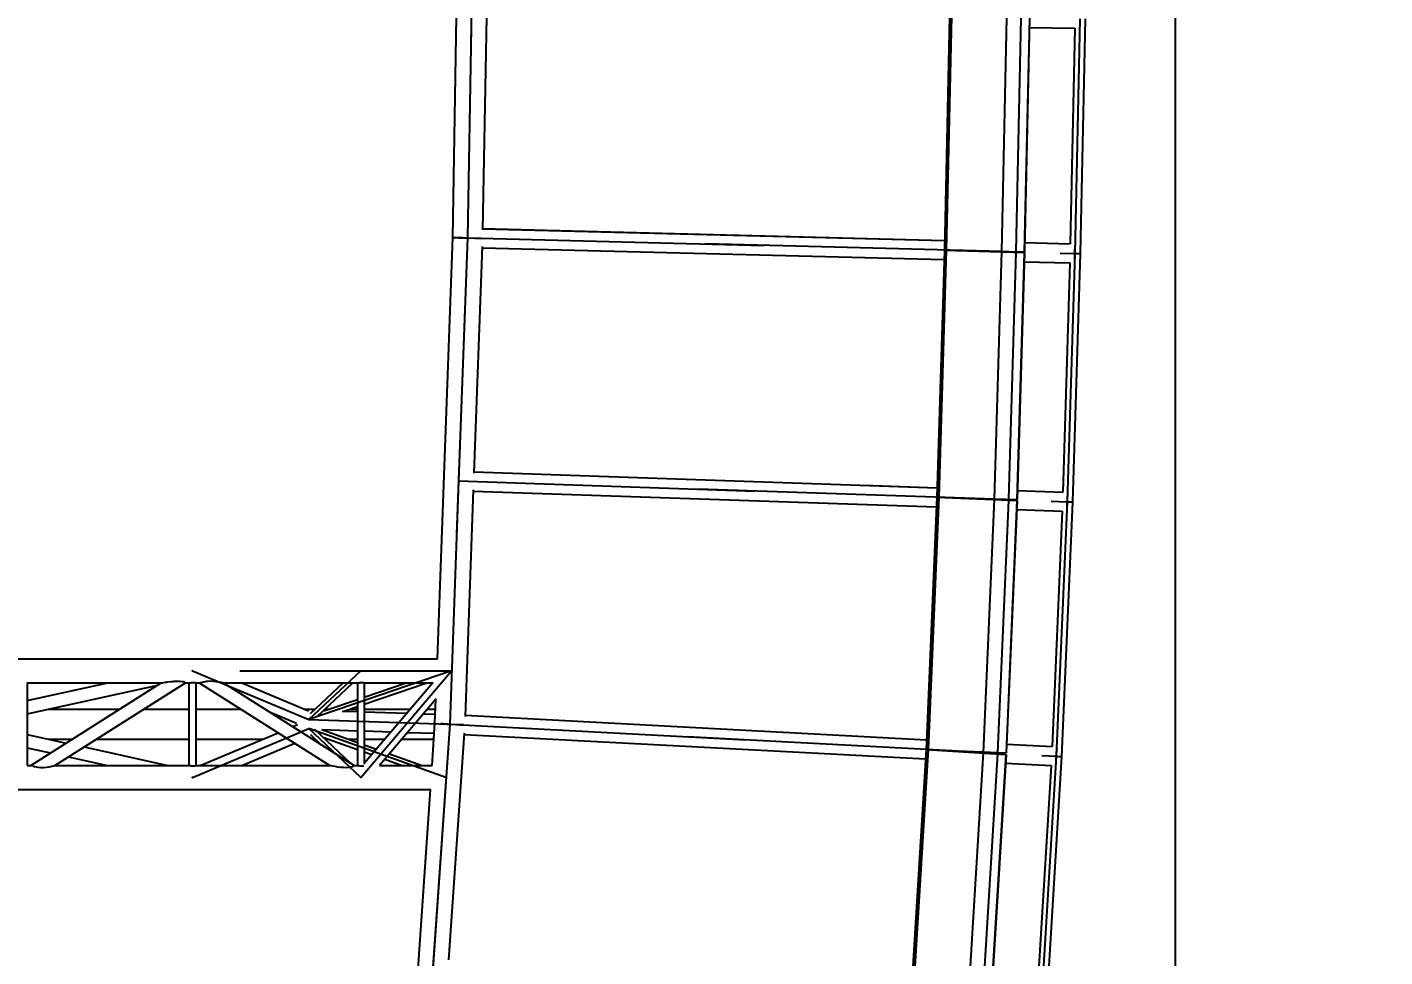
# Model space of a CAD drawing. Header units: millimetres. Extents: x 150209.93 to 150215.05, y 136675.65 to 136679.93.
# Drawn here: x 150214.5959 to 150215.0539, y 136677.3883 to 136677.7019 of the extents above; entities that cross this region are included whole.
import ezdxf

# ---------------------------------------------------------------- set-up
doc = ezdxf.new("R2010")
doc.units = ezdxf.units.MM
doc.header["$LTSCALE"] = 0.25
doc.linetypes.add('CENTER', pattern=[50.8, 31.75, -6.35, 6.35, -6.35])
doc.linetypes.add('XKITLINE00', pattern=[0])
doc.styles.add('ROMANS', font='romans.shx')
doc.dimstyles.new('MD300', dxfattribs={"dimtxt": 2.5, "dimasz": 2.5, "dimexe": 1, "dimexo": 1, "dimgap": 0.5, "dimtad": 1, "dimdec": 1, "dimlfac": 50, "dimrnd": 0.5, "dimdsep": 46, "dimtxsty": 'ROMANS', "dimcen": 1, "dimclrd": 146, "dimclre": 146, "dimclrt": 30, "dimadec": 1, "dimazin": 2, "dimtfac": 1, "dimtdec": 1, "dimtmove": 0, "dimatfit": 1, "dimfxl": 1, "dimtolj": 1, "dimtzin": 0, "dimlwd": -1, "dimlwe": -1, "dimarcsym": 0})

# ---------------------------------------------------------------- blocks, each defined once
blk = doc.blocks.new('çatıı')
at = {"color": 8, "linetype": 'CENTER'}
for p, q in [((29093.6, 10820.3), (29079.2, 10000.3)), ((29093.6, 10820.3), (29079.2, 10000.3)), ((29086, 10387.8), (29079.2, 10000.3)), ((29886.8, 9979.6), (29895.3, 10373.6)), ((29980.4, 9977.2), (29988.9, 10371.9)), ((30103.9, 9974), (30112.4, 10369.8)), ((29079.2, 10000.3), (29049.3, 9180.3)), ((29079.2, 10000.3), (29049.3, 9180.3)), ((29079.2, 10000.3), (29064.3, 9590.3)), ((29079.2, 10000.3), (30103.9, 9974)), ((29980.4, 9977.2), (29079.2, 10000.2)), ((29874.4, 9563.1), (29886.8, 9979.6)), ((29967.9, 9559.4), (29980.4, 9977.2)), ((30091.3, 9555.1), (30103.9, 9974)), ((29064.3, 9590.3), (29049.3, 9180.3)), ((29967.9, 9559.4), (29064.3, 9590.3)), ((29064.3, 9590.3), (30091.3, 9555.1)), ((29856.1, 9137.4), (29874.4, 9563.1)), ((29949.5, 9132.6), (29967.9, 9559.4)), ((30072.9, 9126.1), (30091.3, 9555.1)), ((27695.3, 9270.3), (29052.6, 9270.3)), ((28615.3, 9270.3), (28811.7, 9187.8)), ((29052.6, 9270.3), (28811.7, 9187.8)), ((28899.5, 9270.3), (28811.7, 9187.8)), ((28899.5, 9090.3), (29052.6, 9270.3)), ((28811.7, 9187.8), (29047.8, 9180.3)), ((28615.3, 9090.3), (28811.7, 9172.8)), ((29043, 9090.3), (28811.7, 9172.8)), ((28899.5, 9090.3), (28811.7, 9172.8)), ((29049.3, 9180.3), (28992.7, 8360.3)), ((29049.3, 9180.3), (28992.7, 8360.3)), ((29049.3, 9180.3), (29020.6, 8770.3)), ((29949.5, 9132.6), (29049.3, 9180.3)), ((29049.3, 9180.3), (30072.9, 9126.1)), ((29830, 8713.7), (29856.1, 9137.4)), ((29923.4, 8707.2), (29949.5, 9132.6)), ((30046.6, 8698.5), (30072.9, 9126.1))]:
    blk.add_line(p, q, dxfattribs=at)
at = {"color": 8, "linetype": 'XKITLINE00'}
for p, q in [((29066.3, 10710), (29053.8, 10000.7)), ((29111.2, 10373.2), (29104.8, 10013.8)), ((29892, 10373.7), (29883.5, 9979.7)), ((29892.1, 10373.6), (29883.6, 9979.7)), ((29895.3, 10373.6), (29886.8, 9979.6)), ((30012.6, 10371.1), (30004.1, 9977.1)), ((30026.9, 10370.8), (30018.4, 9976.7)), ((30027.4, 10370.7), (30018.9, 9976.7)), ((30027.1, 10355.1), (30103.7, 10353.8)), ((30103.7, 10353.8), (30095.8, 9990.3)), ((30120.8, 10369.6), (30112.3, 9973.8)), ((29104.9, 10015.8), (29883.8, 9995.8)), ((29104.9, 10015.7), (29883.8, 9995.8)), ((29053.8, 10001.2), (29027.9, 9290.6)), ((29053.8, 10001.2), (29054.1, 10001.2)), ((29053.8, 10000.7), (29054.1, 10000.7)), ((29054.1, 10001.2), (29055.1, 10001.2)), ((29054.1, 10000.7), (29055, 10000.7)), ((29055, 10000.7), (29056.6, 10000.7)), ((29055.1, 10001.2), (29056.6, 10001.1)), ((29056.6, 10001.1), (29058.7, 10001)), ((29056.6, 10000.7), (29058.7, 10000.6)), ((29058.7, 10001), (29061.2, 10000.9)), ((29058.7, 10000.6), (29061.2, 10000.6)), ((29061.2, 10000.6), (29064.3, 10000.5)), ((29061.3, 10000.9), (29064.3, 10000.8)), ((29064.3, 10000.8), (29067.7, 10000.7)), ((29064.3, 10000.5), (29067.7, 10000.5)), ((29067.7, 10000.7), (29071.4, 10000.6)), ((29067.7, 10000.5), (29071.4, 10000.4)), ((29071.4, 10000.6), (29079.2, 10000.3)), ((29071.4, 10000.4), (29075.2, 10000.3)), ((29075.2, 10000.3), (29079.2, 10000.3)), ((29079.2, 10000.3), (29102.6, 9999.4)), ((29079.2, 10000.3), (29102.7, 9999.9)), ((29083.9, 10000.2), (29083.9, 10000.1)), ((29083.9, 10000.1), (29083.9, 10000.1)), ((29084, 10000.2), (29084, 10000.1)), ((29084, 10000.1), (29084, 10000.1)), ((29104.1, 9985.4), (29090.2, 9603.6)), ((29104, 9983.4), (29883, 9963.5)), ((30019.2, 9992.3), (30095.8, 9990.4)), ((30103.4, 9985.4), (30103.3, 9983)), ((30103.5, 9985), (30103.3, 9982.7)), ((30103.6, 9987.4), (30103.4, 9985.4)), ((30103.7, 9987), (30103.5, 9985)), ((30103.7, 9987.8), (30103.6, 9987.4)), ((30103.7, 9987.1), (30103.7, 9987)), ((29883.5, 9979.7), (29871, 9563.2)), ((29883.6, 9979.7), (29871.1, 9563.2)), ((29886.8, 9979.6), (29874.4, 9563.1)), ((29883.5, 9979.7), (30018.9, 9975.6)), ((29883.5, 9979.7), (30018.9, 9976.7)), ((29883.6, 9979.7), (29883.6, 9979.7)), ((29883.6, 9979.7), (29883.6, 9979.7)), ((30004, 9976.1), (29991.6, 9559.5)), ((30018.4, 9975.7), (30005.9, 9559.1)), ((30018.9, 9975.6), (30006.4, 9559.1)), ((30112.3, 9973.7), (30099.7, 9554.9)), ((30102.9, 9974), (30102.8, 9970.9)), ((30102.9, 9974), (30102.8, 9971)), ((30102.8, 9971), (30102.8, 9968.1)), ((30102.8, 9970.9), (30102.8, 9967.8)), ((30102.8, 9968.1), (30102.8, 9965.4)), ((30102.8, 9967.8), (30102.8, 9965.1)), ((30102.8, 9965.4), (30102.9, 9963)), ((30102.8, 9965.1), (30102.9, 9962.6)), ((30103, 9977.2), (30102.9, 9974)), ((30103, 9977.1), (30102.9, 9974)), ((30102.9, 9974), (30112.3, 9973.7)), ((30102.9, 9974), (30111.1, 9973.8)), ((30102.9, 9963), (30103, 9961)), ((30102.9, 9962.6), (30103, 9960.6)), ((30103.1, 9980.2), (30103, 9977.2)), ((30103.1, 9980), (30103, 9977.1)), ((30103, 9961), (30103, 9960.9)), ((30103, 9960.6), (30103, 9960.3)), ((30103.3, 9983), (30103.1, 9980.2)), ((30103.3, 9982.7), (30103.1, 9980)), ((30104.8, 9974), (30104.8, 9974)), ((30104.8, 9974), (30104.8, 9974)), ((30104.9, 9974), (30104.9, 9974)), ((30104.9, 9974), (30104.9, 9974)), ((30105.9, 9974), (30106, 9974)), ((30107.9, 9973.9), (30108.1, 9973.9)), ((30110.8, 9973.9), (30112, 9973.8)), ((30111.6, 9973.8), (30111.9, 9973.8)), ((30112, 9973.8), (30112.3, 9973.8)), ((30018.4, 9960), (30095, 9958.1)), ((30095, 9958.1), (30083.4, 9571.5)), ((29090.2, 9605.6), (29871.5, 9578.8)), ((29089.1, 9575.3), (29075.2, 9193.1)), ((29089, 9573.3), (29870.3, 9546.5)), ((29089, 9573.3), (29753.4, 9550.5)), ((29747.7, 9583.1), (29871.5, 9578.8)), ((30006.9, 9574.2), (30083.4, 9571.6)), ((29871, 9563.2), (29852.7, 9137.6)), ((29871.1, 9563.2), (29852.8, 9137.6)), ((29874.4, 9563.1), (29856.1, 9137.4)), ((29871, 9563.2), (30006.4, 9557.4)), ((29871, 9563.2), (30006.4, 9559.1)), ((29871.1, 9563.2), (29871.1, 9563.2)), ((29871.1, 9563.2), (29871.1, 9563.2)), ((29991.5, 9558), (29973.2, 9132.4)), ((30005.9, 9557.4), (29987.6, 9131.7)), ((30006.4, 9557.4), (29988, 9131.7)), ((30099.7, 9554.8), (30081.3, 9125.7)), ((30090.3, 9555.2), (30090.2, 9552)), ((30090.3, 9552.1), (30090.2, 9549.2)), ((30090.2, 9552), (30090.2, 9549)), ((30090.2, 9549.2), (30090.2, 9546.5)), ((30090.2, 9549), (30090.2, 9546.2)), ((30090.4, 9558.3), (30090.3, 9555.2)), ((30090.4, 9555.2), (30090.3, 9552.1)), ((30090.6, 9561.4), (30090.4, 9558.3)), ((30090.5, 9558.2), (30090.4, 9555.2)), ((30090.4, 9555.2), (30099.7, 9554.8)), ((30090.4, 9555.2), (30095.5, 9555)), ((30090.6, 9561.1), (30090.5, 9558.2)), ((30090.8, 9564.1), (30090.6, 9561.4)), ((30090.8, 9563.8), (30090.6, 9561.1)), ((30091, 9566.6), (30090.8, 9564.1)), ((30091, 9566.2), (30090.8, 9563.8)), ((30091.2, 9568.6), (30091, 9566.6)), ((30091.2, 9568.1), (30091, 9566.2)), ((30091.3, 9568.9), (30091.2, 9568.6)), ((30091.3, 9568.3), (30091.2, 9568.1)), ((30092.3, 9555.1), (30092.3, 9555.1)), ((30092.3, 9555.1), (30092.3, 9555.1)), ((30092.3, 9555.1), (30092.3, 9555.1)), ((30092.3, 9555.1), (30092.3, 9555.1)), ((30093.4, 9555.1), (30093.5, 9555.1)), ((30095.3, 9555), (30097.3, 9555)), ((30095.3, 9555), (30095.5, 9555)), ((30097, 9555), (30098.6, 9554.9)), ((30097, 9555), (30097.3, 9555)), ((30098.3, 9554.9), (30099.4, 9554.9)), ((30098.3, 9554.9), (30098.6, 9554.9)), ((30099.1, 9554.9), (30099.3, 9554.9)), ((30099.4, 9554.9), (30099.7, 9554.9)), ((30005.7, 9541.9), (30082.2, 9539.3)), ((30082.2, 9539.3), (30065.2, 9142.6)), ((30090.2, 9546.5), (30090.3, 9544.1)), ((30090.2, 9546.2), (30090.2, 9543.8)), ((30090.2, 9543.8), (30090.3, 9541.7)), ((30090.3, 9544.1), (30090.3, 9542.2)), ((30090.3, 9542.2), (30090.4, 9542)), ((30090.3, 9541.7), (30090.3, 9541.4)), ((27695.3, 9290.6), (29028.8, 9290.6)), ((28566, 9250.2), (28569.6, 9250.8)), ((28569.6, 9250.8), (28571.5, 9251)), ((28571.5, 9251), (28574.2, 9251.4)), ((28574.2, 9251.4), (28579.3, 9252.1)), ((28579.3, 9252.1), (28583.1, 9252.4)), ((28583.1, 9252.4), (28584.5, 9252.6)), ((28584.5, 9252.6), (28589.6, 9252.9)), ((28589.6, 9252.9), (28594, 9252.8)), ((28594, 9252.8), (28597.5, 9252.4)), ((28597.5, 9252.4), (28600.4, 9251.9)), ((28600.4, 9251.9), (28602.2, 9251.2)), ((28602.2, 9251.2), (28602.4, 9251)), ((28602.4, 9251), (28603.4, 9250.6)), ((28603.4, 9250.6), (28603.6, 9250.1)), ((28612, 9250.1), (28613.6, 9250.4)), ((28613.6, 9250.4), (28615.3, 9250.6)), ((28615.3, 9250.6), (28617.1, 9250.7)), ((28617.1, 9250.7), (28618.7, 9250.6)), ((28618.7, 9250.6), (28619.9, 9250.4)), ((28619.9, 9250.4), (28620.5, 9250.1)), ((28628.9, 9250.1), (28629.6, 9250.5)), ((28629.6, 9250.5), (28631.7, 9251)), ((28631.7, 9251), (28631.8, 9251)), ((28631.8, 9251), (28634.2, 9251.8)), ((28634.2, 9251.8), (28637.5, 9252.3)), ((28637.5, 9252.3), (28638.9, 9252.5)), ((28638.9, 9252.5), (28641.2, 9252.8)), ((28641.2, 9252.8), (28645.5, 9253)), ((28645.5, 9253), (28650.3, 9252.8)), ((28650.3, 9252.8), (28652.9, 9252.5)), ((28652.9, 9252.5), (28655.1, 9252.3)), ((28655.1, 9252.3), (28659.6, 9251.7)), ((28659.6, 9251.7), (28663, 9251)), ((28663, 9251), (28663.5, 9250.9)), ((28663.5, 9250.9), (28666.2, 9250.4)), ((28666.2, 9250.4), (28667, 9250.1)), ((28896.1, 9250.1), (28897.7, 9250.4)), ((28897.7, 9250.4), (28899.5, 9250.6)), ((28899.5, 9250.6), (28901.2, 9250.7)), ((28901.2, 9250.7), (28902.8, 9250.6)), ((28902.8, 9250.6), (28904.1, 9250.4)), ((28904.1, 9250.4), (28904.7, 9250.1)), ((28336.6, 9250.1), (28336.9, 9250)), ((28336.9, 9250), (28563.7, 9250)), ((28336.9, 9220.1), (28472.5, 9250)), ((28336.9, 9250), (28336.9, 9110.5)), ((28336.9, 9197.7), (28557, 9246.2)), ((28342.9, 9110.6), (28562.9, 9250)), ((28383.6, 9110.6), (28603.6, 9249.9)), ((28562.9, 9250), (28563, 9249.9)), ((28563, 9249.9), (28563.8, 9250)), ((28563.8, 9250), (28565.5, 9250.1)), ((28565.5, 9250.1), (28566, 9250.2)), ((28603.7, 9250.1), (28603.6, 9249.9)), ((28603.6, 9250.1), (28603.7, 9250.1)), ((28603.6, 9250), (28610.4, 9250)), ((28609.6, 9250), (28609.6, 9110.6)), ((28609.7, 9250), (28609.9, 9249.9)), ((28609.9, 9249.9), (28610.7, 9250)), ((28609.9, 9249.9), (28609.9, 9249.9)), ((28610.1, 9250), (28610.2, 9249.9)), ((28610.7, 9250), (28612, 9250.1)), ((28620.5, 9250.1), (28620.7, 9250.1)), ((28620.7, 9250.1), (28621, 9250)), ((28621, 9250), (28627.7, 9250)), ((28621, 9250), (28621, 9110.5)), ((28627, 9250), (28847, 9110.6)), ((28627.1, 9250), (28627.3, 9249.9)), ((28627.3, 9249.9), (28628.1, 9250.1)), ((28628.1, 9250.1), (28628.9, 9250.1)), ((28667, 9250.1), (28667.7, 9250)), ((28667.7, 9250), (28888, 9110.4)), ((28667.8, 9250), (28894.6, 9250)), ((28698.9, 9250), (28811.1, 9202.8)), ((28814.4, 9198.1), (28869.6, 9250)), ((28825.8, 9193.3), (28886.1, 9250)), ((28893.8, 9250), (28893.8, 9110.6)), ((28893.9, 9250), (28894, 9249.9)), ((28894, 9249.9), (28894.1, 9249.9)), ((28894.1, 9249.9), (28894.9, 9250)), ((28894.3, 9250), (28894.3, 9249.9)), ((28894.9, 9250), (28896.1, 9250.1)), ((28904.7, 9250.1), (28904.9, 9250.1)), ((28904.9, 9250.1), (28905.2, 9250)), ((28905.2, 9250), (29021.4, 9250)), ((28905.2, 9213.8), (29010.8, 9250)), ((28905.2, 9225.8), (28975.8, 9250)), ((29021, 9250), (28905.2, 9113.8)), ((28905.2, 9250), (28905.2, 9112.8)), ((28373, 9205.7), (28492.9, 9205.7)), ((28533.7, 9205.7), (28609.6, 9205.7)), ((28621, 9205.7), (28696.9, 9205.7)), ((28804.3, 9205.7), (28822.6, 9205.7)), ((28838.7, 9203), (28893.8, 9221.9)), ((28839, 9205.7), (28846.5, 9205.7)), ((28870.7, 9202), (28893.8, 9209.9)), ((28881.4, 9205.7), (28893.8, 9205.7)), ((28905.2, 9205.7), (28983.3, 9205.7)), ((29026.7, 9223), (28930.9, 9110.4)), ((29011.9, 9205.7), (29024.8, 9205.7)), ((29025.4, 9221.5), (29023.9, 9181.6)), ((28745.3, 9200.9), (28790.8, 9181.8)), ((28817.5, 9203.7), (28820.4, 9203.6)), ((28836.2, 9203.1), (28838.8, 9203)), ((28867.8, 9202.1), (28893.8, 9201.3)), ((28905.2, 9200.9), (28977.3, 9198.6)), ((29005.2, 9197.7), (29024.5, 9197.1)), ((29075.3, 9195.1), (29853.4, 9153.9)), ((29075.3, 9195.1), (29853.4, 9153.9)), ((28336.9, 9162.9), (28402.5, 9148.4)), ((28628.6, 9110.6), (28759.9, 9165.8)), ((28784.5, 9176.1), (28792.5, 9179.4)), ((28814.3, 9162.6), (28832, 9145.9)), ((28821.1, 9171.7), (28882.6, 9113.9)), ((28833.5, 9171), (28893.8, 9149.5)), ((28833.6, 9171), (28893.8, 9169.1)), ((28905.2, 9168.7), (28950.6, 9167.3)), ((28978.5, 9166.4), (29022.8, 9165)), ((29023.9, 9181.6), (29019, 9110.6)), ((29034.4, 9181.3), (29037.8, 9181.1)), ((29034.4, 9180.8), (29037.8, 9180.7)), ((29037.8, 9181.1), (29041.5, 9180.8)), ((29037.8, 9180.7), (29041.5, 9180.6)), ((29041.5, 9180.8), (29045.3, 9180.5)), ((29041.5, 9180.6), (29045.3, 9180.4)), ((29045.3, 9180.5), (29072.7, 9178.7)), ((29045.3, 9180.4), (29072.7, 9179.4)), ((29073.7, 9164.8), (29047.3, 8782.6)), ((29054, 9180.1), (29054, 9180)), ((29054.1, 9180.1), (29054.1, 9179.9)), ((29073.6, 9162.8), (29851.7, 9121.6)), ((28336.9, 9140.5), (28376.3, 9131.8)), ((28373.1, 9154.9), (28412.8, 9154.9)), ((28432.8, 9141.7), (28574.1, 9110.6)), ((28453.5, 9154.9), (28609.6, 9154.9)), ((28621, 9154.9), (28734, 9154.9)), ((28698.7, 9110.6), (28787.9, 9148)), ((28817.9, 9154.9), (28822.6, 9154.9)), ((28835.3, 9158.3), (28893.8, 9137.5)), ((28839, 9154.9), (28845, 9154.9)), ((28878.7, 9154.9), (28893.8, 9154.9)), ((28905.2, 9154.9), (28940.1, 9154.9)), ((28905.2, 9145.4), (28925.8, 9138.1)), ((28968.7, 9154.9), (29022.1, 9154.9)), ((29852.7, 9137.6), (29826.7, 8713.9)), ((29852.8, 9137.5), (29826.8, 8713.9)), ((29856.1, 9137.4), (29830, 8713.7)), ((29852.7, 9137.6), (29988, 9131.7)), ((29852.7, 9137.6), (29987.9, 9129.3)), ((29852.8, 9137.6), (29852.8, 9137.5)), ((29852.8, 9137.6), (29852.8, 9137.6)), ((29988.7, 9146.7), (30065.2, 9142.7)), ((30072.8, 9137.5), (30072.5, 9135.1)), ((30072.8, 9137.1), (30072.5, 9134.8)), ((30073, 9139.5), (30072.8, 9137.5)), ((30073, 9139.1), (30072.8, 9137.1)), ((30073.1, 9139.8), (30073, 9139.5)), ((30073, 9139.2), (30073, 9139.1)), ((28406.5, 9125.1), (28472.4, 9110.6)), ((28905.2, 9133.4), (28918, 9128.9)), ((28940, 9121), (28969.2, 9110.6)), ((28947.8, 9130.2), (29002.9, 9110.6)), ((29973.1, 9130.2), (29947.1, 8706.5)), ((29987.4, 9129.3), (29961.4, 8705.6)), ((29987.9, 9129.3), (29961.9, 8705.6)), ((29987, 9114.5), (30063.5, 9110.4)), ((30081.3, 9125.6), (30055, 8698)), ((30071.6, 9117.2), (30071.5, 9114.7)), ((30071.5, 9114.7), (30071.6, 9112.7)), ((30071.7, 9123.1), (30071.6, 9120.2)), ((30071.7, 9123), (30071.6, 9120)), ((30071.6, 9120.2), (30071.6, 9117.5)), ((30071.6, 9120), (30071.6, 9117.2)), ((30071.6, 9117.5), (30071.6, 9115.1)), ((30071.6, 9115.1), (30071.6, 9113.2)), ((30071.6, 9113.2), (30071.6, 9113)), ((30071.9, 9126.1), (30071.7, 9123)), ((30071.9, 9126.1), (30071.7, 9123.1)), ((30072, 9129.3), (30071.9, 9126.1)), ((30072.1, 9129.2), (30071.9, 9126.1)), ((30071.9, 9126.1), (30077.1, 9125.9)), ((30071.9, 9126.1), (30081.3, 9125.6)), ((30072.3, 9132.3), (30072, 9129.3)), ((30072.3, 9132.1), (30072.1, 9129.2)), ((30072.5, 9135.1), (30072.3, 9132.3)), ((30072.5, 9134.8), (30072.3, 9132.1)), ((30073.8, 9126), (30073.8, 9126)), ((30073.8, 9126), (30073.8, 9126)), ((30073.9, 9126), (30073.9, 9126)), ((30073.9, 9126), (30073.9, 9126)), ((30076.9, 9125.9), (30078.8, 9125.8)), ((30078.5, 9125.8), (30080.1, 9125.8)), ((30079.8, 9125.8), (30081, 9125.7)), ((30081, 9125.7), (30081.3, 9125.7)), ((28336.6, 9110.3), (28336.9, 9110.5)), ((28336.9, 9110.6), (28343.4, 9110.6)), ((28342.9, 9110.6), (28343.3, 9110.7)), ((28342.9, 9110.6), (28342.9, 9110.6)), ((28343.3, 9110.7), (28343.6, 9110.5)), ((28343.6, 9110.5), (28344.8, 9110.3)), ((28344.8, 9110.3), (28344.9, 9110.2)), ((28344.9, 9110.2), (28346.7, 9109.6)), ((28346.7, 9109.6), (28347.9, 9109.3)), ((28347.9, 9109.3), (28349, 9108.8)), ((28349, 9108.8), (28352, 9108.1)), ((28352, 9108.1), (28354.7, 9107.8)), ((28354.7, 9107.8), (28355.6, 9107.6)), ((28355.6, 9107.6), (28359.6, 9107.2)), ((28359.6, 9107.2), (28364.2, 9107.3)), ((28364.2, 9107.3), (28369.1, 9107.8)), ((28369.1, 9107.8), (28373.7, 9108.3)), ((28373.7, 9108.3), (28377.9, 9109.1)), ((28377.9, 9109.1), (28378.7, 9109.3)), ((28378.7, 9109.3), (28381, 9109.8)), ((28381, 9109.8), (28382.9, 9110.3)), ((28382.9, 9110.3), (28383.1, 9110.3)), ((28383.1, 9110.3), (28383.6, 9110.6)), ((28383.6, 9110.6), (28610.2, 9110.6)), ((28609.6, 9110.6), (28609.9, 9110.7)), ((28609.9, 9110.7), (28609.9, 9110.6)), ((28609.9, 9110.6), (28610.7, 9110.5)), ((28610, 9110.6), (28610.1, 9110.6)), ((28610.7, 9110.5), (28612, 9110.3)), ((28612, 9110.3), (28613.6, 9110)), ((28613.6, 9110), (28615.3, 9109.7)), ((28615.3, 9109.7), (28617.1, 9109.7)), ((28617.1, 9109.7), (28618.7, 9109.8)), ((28618.7, 9109.8), (28619.9, 9110)), ((28619.9, 9110), (28620.5, 9110.3)), ((28620.5, 9110.3), (28620.7, 9110.3)), ((28620.7, 9110.3), (28621, 9110.5)), ((28621, 9110.6), (28847.5, 9110.6)), ((28847, 9110.7), (28847.1, 9110.6)), ((28847, 9110.7), (28847.1, 9110.7)), ((28847.1, 9110.7), (28848.6, 9110.4)), ((28848.6, 9110.4), (28849.6, 9110.3)), ((28849.6, 9110.3), (28851.5, 9109.9)), ((28851.5, 9109.9), (28855.4, 9109.3)), ((28855.4, 9109.3), (28860.3, 9108.5)), ((28860.3, 9108.5), (28865.5, 9107.9)), ((28865.5, 9107.9), (28867.2, 9107.8)), ((28867.2, 9107.8), (28870.8, 9107.4)), ((28870.8, 9107.4), (28875.6, 9107.2)), ((28875.6, 9107.2), (28879.7, 9107.5)), ((28879.7, 9107.5), (28881.3, 9107.8)), ((28881.3, 9107.8), (28883, 9108)), ((28883, 9108), (28885.4, 9108.6)), ((28885.4, 9108.6), (28886.6, 9109.3)), ((28886.6, 9109.3), (28886.9, 9109.4)), ((28886.9, 9109.4), (28887.9, 9110)), ((28887.8, 9110.6), (28894.4, 9110.6)), ((28887.8, 9110.3), (28888, 9110.4)), ((28887.8, 9110.3), (28887.9, 9110)), ((28893.8, 9110.6), (28894, 9110.7)), ((28894, 9110.7), (28894.1, 9110.6)), ((28894.1, 9110.6), (28894.9, 9110.5)), ((28894.2, 9110.6), (28894.2, 9110.6)), ((28894.9, 9110.5), (28896.1, 9110.3)), ((28896.1, 9110.3), (28897.7, 9110)), ((28897.7, 9110), (28899.5, 9109.8)), ((28899.5, 9109.8), (28901.2, 9109.7)), ((28901.2, 9109.7), (28902.8, 9109.8)), ((28902.8, 9109.8), (28904.1, 9110.1)), ((28904.1, 9110.1), (28904.4, 9110.2)), ((28931.1, 9110.6), (29019.9, 9110.6)), ((30063.5, 9110.5), (30039.2, 8715.2)), ((30071.6, 9112.7), (30071.6, 9112.4)), ((27695.3, 9070), (29017.3, 9070)), ((29016.2, 9070), (28967.4, 8362.5))]:
    blk.add_line(p, q, dxfattribs=at)
for centre in [(29079.2, 10000.2), (29079.2, 10000.3), (29079.2, 10000.3), (29079.2, 10000.3), (29079.2, 10000.3), (29079.2, 10000.3), (29079.2, 10000.3), (29079.2, 10000.3), (29079.2, 10000.3), (29079.2, 10000.3), (29886.8, 9979.6), (29886.8, 9979.6), (29980.4, 9977.2), (29980.4, 9977.2), (29980.4, 9977.2), (30103.9, 9974), (30103.9, 9974), (30103.9, 9974), (29064.3, 9590.3), (29064.3, 9590.3), (29064.3, 9590.3), (29064.3, 9590.3), (29064.3, 9590.3), (29874.4, 9563.1), (29874.4, 9563.1), (29967.9, 9559.4), (29967.9, 9559.4), (29967.9, 9559.4), (30091.3, 9555.1), (30091.3, 9555.1), (30091.3, 9555.1), (28615.3, 9270.3), (28899.5, 9270.3), (29052.6, 9270.3), (29052.6, 9270.3), (29052.6, 9270.3), (28811.7, 9187.8), (28811.7, 9187.8), (28811.7, 9187.8), (28811.7, 9187.8), (28811.7, 9172.8), (28811.7, 9172.8), (28811.7, 9172.8), (29047.8, 9180.3), (29049.3, 9180.3), (29049.3, 9180.3), (29049.3, 9180.3), (29049.3, 9180.3), (29049.3, 9180.3), (29049.3, 9180.3), (29049.3, 9180.3), (29049.3, 9180.3), (29049.3, 9180.3), (29049.3, 9180.3), (29856.1, 9137.4), (29856.1, 9137.4), (29949.5, 9132.6), (29949.5, 9132.6), (29949.5, 9132.6), (30072.9, 9126.1), (30072.9, 9126.1), (30072.9, 9126.1), (28615.3, 9090.3), (28899.5, 9090.3), (28899.5, 9090.3), (29043, 9090.3)]:
    blk.add_circle(centre, 0.05, dxfattribs=at)
blk = doc.blocks.new('*D8')
at = {"color": 146, "transparency": 16777216}
for p, q in [((150214.91743, 136678.24692), (150215.05387, 136678.24692)), ((150214.05387, 136678.21692), (150214.05387, 136677.37684)), ((150214.91743, 136677.34684), (150215.05387, 136677.34684))]:
    blk.add_line(p, q, dxfattribs=at)
for points in [[(150214.04887, 136678.21692), (150214.05887, 136678.21692), (150214.05387, 136678.24692)], [(150214.04887, 136677.37684), (150214.05887, 136677.37684), (150214.05387, 136677.34684)]]:
    blk.add_solid(points, dxfattribs=at)
at = {"layer": 'DEFPOINTS', "color": 0, "transparency": 16777216}
for p in [(150213.91743, 136678.24692), (150213.91743, 136677.34684), (150214.05387, 136677.34684)]:
    blk.add_point(p, dxfattribs=at)
at = {"color": 30, "transparency": 16777216, "insert": (150214.02887, 136677.79688), "char_height": 0.03, "attachment_point": 5, "rotation": 90, "style": 'ROMANS'}
blk.add_mtext('\\A1;45', dxfattribs=at)

msp = doc.modelspace()

# ---------------------------------------------------------------- linework, layer by layer
msp.add_lwpolyline([(150209.92514, 136679.93402), (150214.98319, 136679.93402), (150214.98319, 136675.65285), (150209.92514, 136675.65285)], close=True)

# ---------------------------------------------------------------- block references
at = {"xscale": 0.0002000170049888334, "yscale": 0.0002000170049888334, "zscale": 0.0002000170049888334}
msp.add_blockref('çatıı', (150208.92807, 136675.63059), dxfattribs=at)

# ---------------------------------------------------------------- dimensions: what is measured, and where the dimension line sits
dim = msp.add_aligned_dim(p1=(150213.91743, 136678.24692), p2=(150213.91743, 136677.34684), distance=0.13644, dimstyle='MD300', override={"dimtxt": 0.03, "dimasz": 0.03, "dimgap": 0.01})
dim.commit()
dim.dimension.update_dxf_attribs({"geometry": '*D8', "text_midpoint": (150214.02887, 136677.79688)})

doc.saveas('drawing.dxf')
